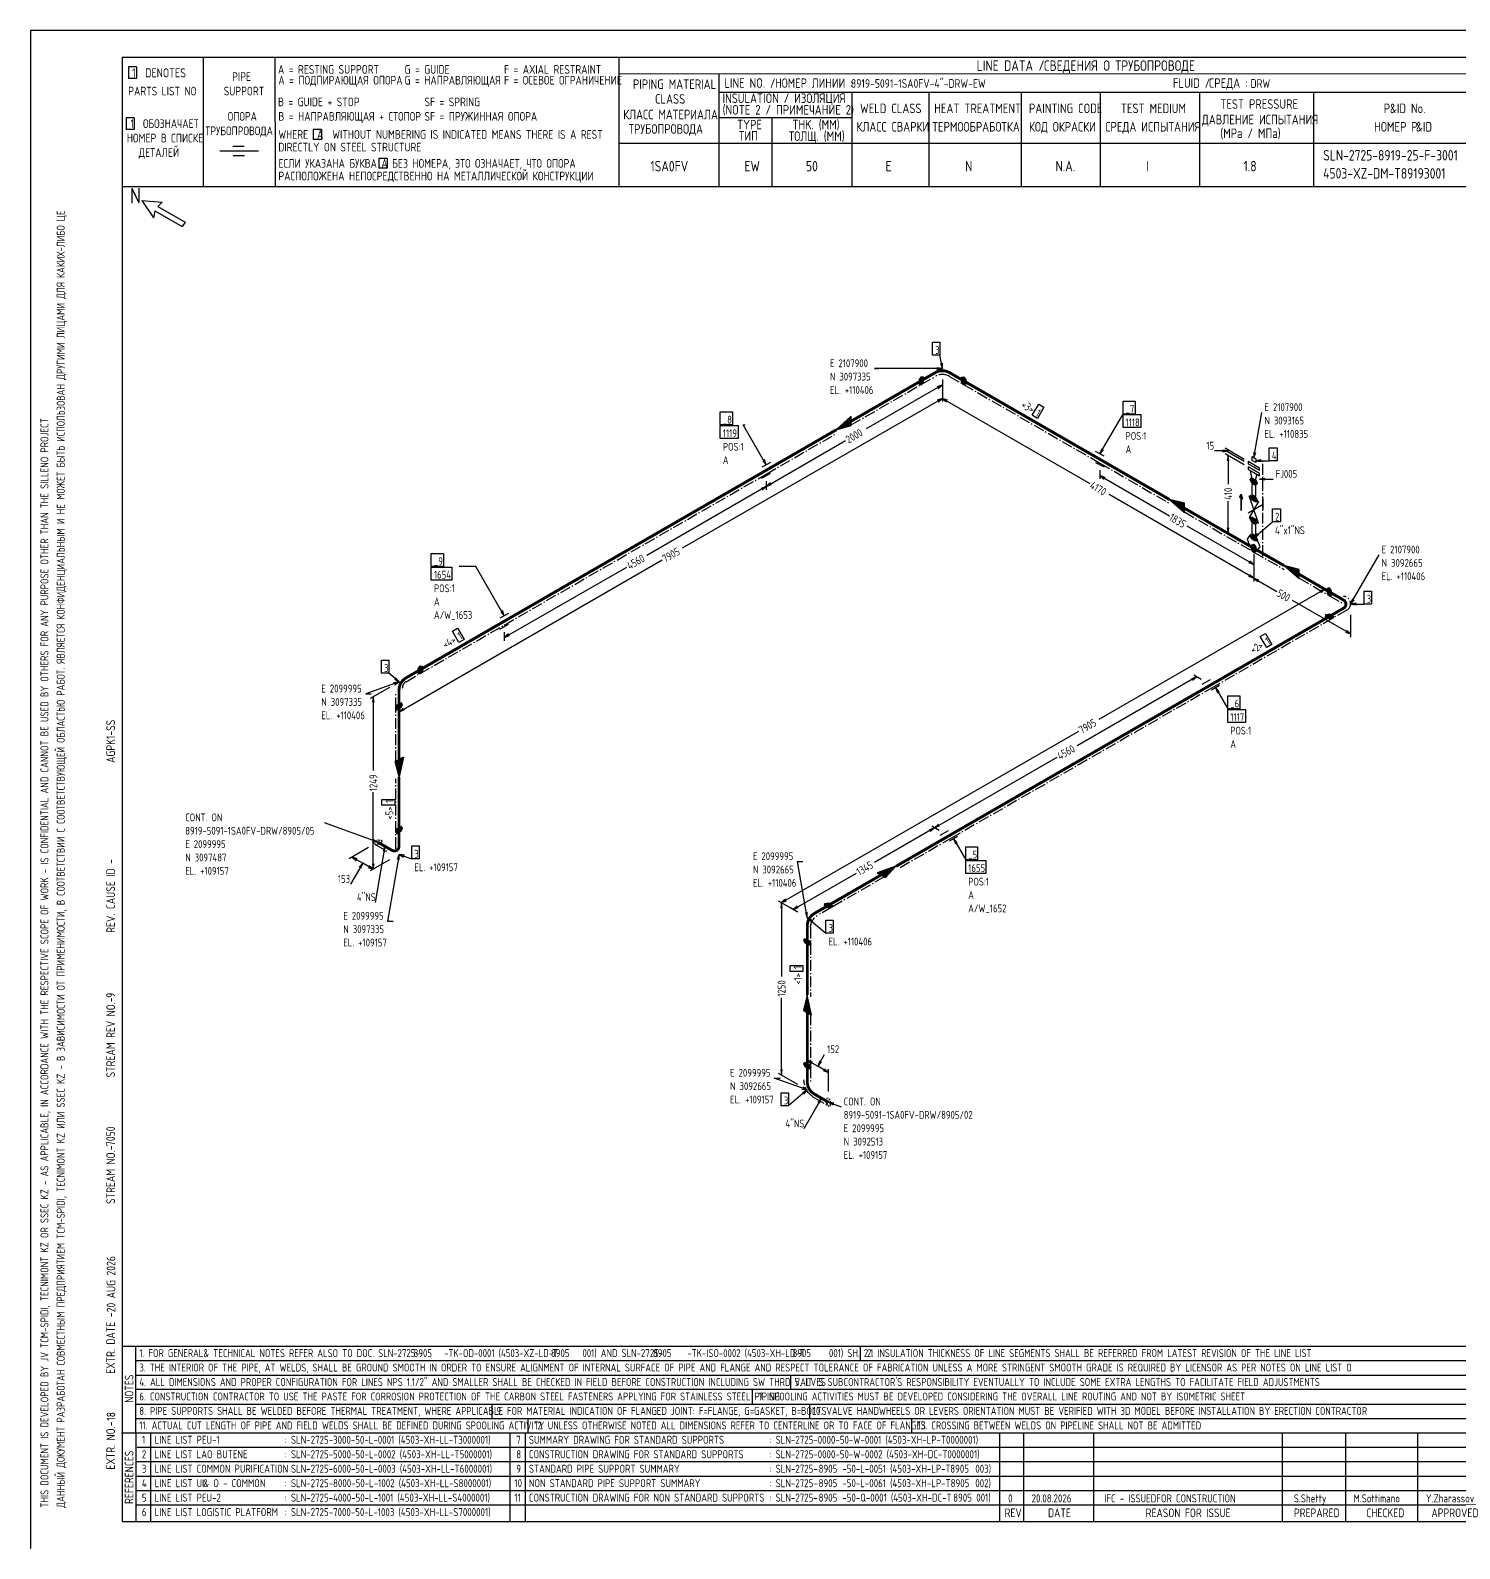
# Model space of a CAD drawing. Extents: x -1005 to 594, y -998 to 420.
# Drawn here: x 0 to 395.2, y 0 to 420 of the extents above; entities that cross this region are included whole.
import ezdxf

# ---------------------------------------------------------------- set-up
doc = ezdxf.new("R2010")
doc.units = 0
doc.linetypes.add('GT100', pattern=[0.8, 0.533333, -0.266667])
doc.linetypes.add('GT111', pattern=[4.5, 3, -0.6, 0.3, -0.6])
doc.styles.add('TTFN17', font='GOST type A')

msp = doc.modelspace()

# ---------------------------------------------------------------- linework, layer by layer
at = {"layer": 'GT_1', "flags": 128}
for points in [[(0, 420), (0, 0)], [(594, 420), (0, 420)], [(589.1, 412.5), (25.4, 412.5)], [(25.4, 412.5), (25.4, 7.5)], [(47.8, 412.5), (47.8, 376.7)], [(67.6, 412.5), (67.7, 376.7)], [(162.7, 412.5), (162.7, 376.7)], [(29.3, 409.9), (27.1, 409.9)], [(27.1, 409.9), (27.1, 406.7)], [(29.3, 409.9), (29.3, 406.7)], [(589.1, 408), (162.7, 407.9)], [(190.3, 407.8), (190.3, 376.7)], [(29.3, 406.7), (27.1, 406.7)], [(190.3, 402.9), (402.7, 402.9)], [(227.1, 402.9), (227.1, 376.7)], [(248.4, 402.9), (248.4, 376.8)], [(273.9, 402.9), (273.9, 376.7)], [(295.8, 402.9), (295.8, 376.7)], [(323.2, 402.9), (323.2, 376.7)], [(354.8, 402.9), (354.8, 376.8)], [(28.7, 395.8), (26.5, 395.8)], [(26.5, 395.8), (26.5, 392.6)], [(28.7, 395.8), (28.7, 392.6)], [(227.1, 395.8), (190.3, 395.8)], [(205, 395.8), (205, 376.7)], [(28.7, 392.6), (26.5, 392.6)], [(80.5, 392.6), (78.2, 392.6)], [(78.2, 392.6), (78.2, 389.8)], [(80.5, 392.6), (80.5, 389.8)], [(63.1, 386.6), (52.4, 386.6)], [(59.1, 387.9), (56, 387.9)], [(80.5, 389.8), (78.2, 389.8)], [(230.2, 388.7), (162.7, 388.7)], [(402.7, 388.7), (226.9, 388.7)], [(59.2, 385.3), (56.1, 385.3)], [(98.6, 384.6), (96.3, 384.6)], [(96.3, 384.6), (96.3, 381.9)], [(98.6, 384.6), (98.6, 381.9)], [(98.6, 381.9), (96.3, 381.9)], [(402.7, 376.7), (25.4, 376.7)], [(30.8, 372.9), (34, 368.1)], [(30.8, 372.9), (36.4, 372.5)], [(34.4, 370.1), (34, 368.1)], [(34.4, 370.1), (42, 365.7)], [(36.4, 372.5), (35.2, 371.3)], [(35.2, 371.3), (42.8, 366.9)], [(42.8, 366.9), (42, 365.7)], [(249.45, 333.725), (251.475, 333.725), (251.475, 330.125), (249.45, 330.125), (249.45, 333.725)], [(252.15, 326.45), (251.475, 330.125)], [(251.625, 327.875), (252.15, 326.45), (252.15, 327.95)], [(252.15, 326.45), (233.4, 326.45), (234.525, 326.45)], [(245.7, 322.1), (246.3, 321.95), (246.9, 322.775), (246.9, 324.05), (246.3, 324.2), (245.7, 323.375), (245.7, 322.1)], [(245.864, 323.6), (246.9, 323.6)], [(246.009, 323.8), (246.9, 323.8)], [(246.155, 324), (246.9, 324)], [(250.65, 326.225), (252.15, 326.45), (250.65, 326.675)], [(252.15, 323.45), (252.15, 317.3)], [(252.15, 323.45), (252.15, 321.05)], [(252.15, 323.45), (252.15, 317.3)], [(257.4, 324.05), (258, 324.2), (258.6, 323.375), (258.6, 322.1), (258, 321.95), (257.4, 322.775), (257.4, 324.05)], [(257.4, 324), (258.145, 324)], [(257.4, 323.8), (258.291, 323.8)], [(257.4, 323.6), (258.436, 323.6)], [(252.15, 321.95), (231.075, 309.8)], [(245.7, 323.2), (246.9, 323.2)], [(245.7, 323), (246.9, 323)], [(245.7, 322.8), (246.9, 322.8)], [(245.7, 322.6), (246.773, 322.6)], [(245.7, 322.4), (246.627, 322.4)], [(245.7, 322.2), (246.482, 322.2)], [(245.718, 323.4), (246.9, 323.4)], [(251.025, 320.975), (252.15, 321.95), (250.725, 321.425)], [(257.4, 323.4), (258.582, 323.4)], [(257.4, 323.2), (258.6, 323.2)], [(257.4, 323), (258.6, 323)], [(257.4, 322.8), (258.6, 322.8)], [(257.527, 322.6), (258.6, 322.6)], [(257.673, 322.4), (258.6, 322.4)], [(257.818, 322.2), (258.6, 322.2)], [(252.15, 318.2), (180.225, 276.725)], [(251.025, 317.225), (252.15, 318.2), (250.725, 317.675)], [(253.575, 317.675), (252.15, 318.2), (253.275, 317.225)], [(252.15, 318.2), (292.95, 294.65)], [(278.775, 316.625), (280.2, 315.725), (278.475, 312.65), (276.975, 313.55), (278.775, 316.625)], [(302.1, 317.45), (305.475, 317.45), (305.475, 313.85), (302.1, 313.85), (302.1, 317.45)], [(190.725, 314.45), (194.1, 314.45), (194.1, 310.85), (190.725, 310.85), (190.725, 314.45)], [(203.475, 299.825), (197.1, 310.85), (197.625, 310.85)], [(226.95, 311.9), (226.95, 313.25), (222.825, 309.5), (226.95, 310.7), (226.95, 313.1), (223.2, 309.725), (226.95, 310.775), (226.95, 312.875), (223.65, 309.95), (226.95, 311), (226.95, 312.725), (224.025, 310.25), (226.95, 311.15), (226.95, 312.575), (224.4, 310.4), (226.95, 311.3), (226.95, 312.425), (224.85, 310.7), (226.95, 311.45), (226.95, 312.2), (225.15, 310.85), (226.95, 311.675), (226.95, 312.05), (225.6, 311.15), (226.95, 311.825), (226.95, 311.9), (222.825, 309.5)], [(295.725, 302.825), (302.1, 313.85)], [(302.1, 313.7), (307.05, 313.7), (307.05, 310.1), (302.1, 310.1), (302.1, 313.7)], [(338.25, 301.775), (340.5, 314.3)], [(190.725, 310.7), (195.675, 310.7), (195.675, 307.1), (190.725, 307.1), (190.725, 310.7)], [(203.475, 293.825), (225.375, 306.5)], [(296.85, 302.225), (294.525, 303.5)], [(296.25, 304.25), (295.725, 302.825), (296.7, 303.95)], [(331.125, 303.65), (327.375, 303.65)], [(329.625, 303.425), (331.125, 303.65), (329.625, 303.875)], [(335.625, 301.325), (330.3, 304.4)], [(335.625, 300.725), (330.3, 303.8)], [(335.625, 299.825), (330.3, 302.9)], [(331.35, 300.95), (331.125, 302.45), (330.9, 300.95)], [(331.125, 302.45), (331.125, 294.5)], [(338.25, 303.275), (338.25, 301.775), (338.775, 303.2)], [(342.525, 304.55), (344.7, 304.55), (344.7, 300.95), (342.525, 300.95), (342.525, 304.55)], [(204.6, 300.5), (202.275, 299.15)], [(202.5, 300.95), (203.475, 299.825), (202.95, 301.25)], [(294.525, 300.5), (296.85, 299.225)], [(295.725, 298.325), (295.725, 295.925)], [(338.25, 299.225), (339.825, 298.325), (339.825, 298.925), (336.675, 300.725), (336.675, 300.125), (338.25, 299.225)], [(338.25, 297.65), (339.825, 296.75), (339.825, 297.425), (336.675, 299.225), (336.675, 298.55), (338.25, 297.65)], [(339.075, 297.2), (338.55, 295.1), (337.875, 295.475), (337.35, 298.25)], [(338.775, 300.425), (337.8, 301.025), (337.8, 302.075), (338.775, 301.475), (338.775, 300.425)], [(340.275, 301.175), (338.775, 300.95), (340.275, 300.725)], [(338.775, 300.95), (342.525, 300.95)], [(202.275, 296.15), (204.6, 297.5)], [(203.475, 295.325), (203.475, 292.925)], [(203.475, 295.325), (203.475, 292.925)], [(204.6, 294.8), (203.475, 293.825), (204.9, 294.35)], [(297.15, 296.3), (295.725, 296.825), (296.85, 295.85)], [(295.725, 296.825), (314.925, 285.725)], [(338.85, 295.55), (339.225, 294.725), (338.85, 294.275), (337.65, 294.95), (337.275, 295.775), (337.65, 296.225), (338.85, 295.55)], [(337.296, 295.8), (338.406, 295.8)], [(337.355, 295.6), (338.761, 295.6)], [(337.445, 295.4), (338.918, 295.4)], [(337.462, 296), (338.05, 296)], [(337.536, 295.2), (339.009, 295.2)], [(337.627, 295), (339.1, 295)], [(338.25, 291.35), (338.775, 291.05), (338.775, 294.05), (337.725, 294.65), (337.725, 291.65), (338.25, 291.35)], [(337.917, 294.8), (339.191, 294.8)], [(338.272, 294.6), (339.121, 294.6)], [(341.325, 296.075), (339.825, 295.85), (341.325, 295.625)], [(339.825, 295.85), (343.575, 295.85)], [(203.475, 293.825), (170.475, 274.775)], [(202.35, 292.85), (203.475, 293.825), (202.05, 293.3)], [(338.25, 268.475), (298.275, 291.575)], [(319.05, 287.825), (319.05, 289.175), (314.925, 290.225), (319.05, 286.625), (319.05, 289.025), (315.3, 290), (319.05, 286.7), (319.05, 288.8), (315.75, 289.775), (319.05, 286.925), (319.05, 288.65), (316.125, 289.475), (319.05, 287.075), (319.05, 288.5), (316.5, 289.325), (319.05, 287.225), (319.05, 288.35), (316.95, 289.025), (319.05, 287.375), (319.05, 288.125), (317.25, 288.875), (319.05, 287.6), (319.05, 287.975), (317.7, 288.575), (319.05, 287.75), (319.05, 287.825), (314.925, 290.225)], [(334.725, 287.15), (334.725, 291.725), (335.175, 290.3), (334.275, 290.825), (334.725, 291.725), (334.725, 287.15)], [(338.25, 284.45), (339.525, 283.7), (336.975, 291.2), (339.525, 289.7), (336.975, 285.2), (338.25, 284.45)], [(338.85, 290.75), (339.225, 289.925), (338.85, 289.475), (337.65, 290.15), (337.275, 290.975), (337.65, 291.425), (338.85, 290.75)], [(337.296, 291), (338.406, 291)], [(337.355, 290.8), (338.761, 290.8)], [(337.445, 290.6), (338.918, 290.6)], [(337.462, 291.2), (338.05, 291.2)], [(337.536, 290.4), (339.009, 290.4)], [(337.627, 290.2), (339.1, 290.2)], [(337.917, 290), (339.191, 290)], [(338.272, 289.8), (339.121, 289.8)], [(340.875, 287.375), (340.875, 290.375)], [(331.125, 280.85), (331.125, 289.775)], [(336.675, 286.55), (340.875, 288.95)], [(343.425, 287.6), (345.6, 287.6), (345.6, 284), (343.425, 284), (343.425, 287.6)], [(338.25, 272.225), (319.875, 282.8)], [(330.9, 282.35), (331.125, 280.85), (331.35, 282.35)], [(338.85, 284.75), (339.225, 283.925), (338.85, 283.475), (337.65, 284.15), (337.275, 284.975), (337.65, 285.425), (338.85, 284.75)], [(337.296, 285), (338.406, 285)], [(337.355, 284.8), (338.761, 284.8)], [(337.445, 284.6), (338.918, 284.6)], [(337.462, 285.2), (338.05, 285.2)], [(337.536, 284.4), (339.009, 284.4)], [(337.627, 284.2), (339.1, 284.2)], [(338.25, 280.55), (338.775, 280.25), (338.775, 283.25), (337.725, 283.85), (337.725, 280.85), (338.25, 280.55)], [(337.917, 284), (339.191, 284)], [(338.25, 279.65), (343.425, 284)], [(338.272, 283.8), (339.121, 283.8)], [(335.625, 278.225), (330.3, 281.3)], [(338.25, 276.725), (339.225, 276.125), (340.05, 277.175), (339.225, 279.125), (337.125, 280.325), (336.45, 279.275), (337.125, 277.325), (338.25, 276.725)], [(338.85, 279.95), (339.225, 279.125), (338.85, 278.675), (337.65, 279.35), (337.275, 280.175), (337.65, 280.625), (338.85, 279.95)], [(337.296, 280.2), (338.406, 280.2)], [(337.355, 280), (338.761, 280)], [(337.445, 279.8), (338.918, 279.8)], [(337.462, 280.4), (338.05, 280.4)], [(337.536, 279.6), (339.009, 279.6)], [(337.627, 279.4), (339.1, 279.4)], [(337.65, 277.7), (338.25, 277.85), (338.85, 277.025), (338.85, 275.75), (338.25, 275.6), (337.65, 276.425), (337.65, 277.7)], [(337.65, 277.6), (338.432, 277.6)], [(337.65, 277.4), (338.577, 277.4)], [(337.65, 277.2), (338.723, 277.2)], [(337.917, 279.2), (339.191, 279.2)], [(339.225, 280.775), (338.25, 279.65), (339.525, 280.4)], [(338.272, 279), (339.121, 279)], [(101.925, 231.5), (174.675, 273.5)], [(110.85, 275.3), (114.225, 275.3), (114.225, 271.7), (110.85, 271.7), (110.85, 275.3)], [(336.825, 272.75), (338.25, 272.225), (337.125, 273.2)], [(337.65, 277), (338.85, 277)], [(337.65, 276.8), (338.85, 276.8)], [(337.65, 276.6), (338.85, 276.6)], [(337.668, 276.4), (338.85, 276.4)], [(337.814, 276.2), (338.85, 276.2)], [(337.959, 276), (338.85, 276)], [(338.105, 275.8), (338.85, 275.8)], [(338.25, 275.225), (338.25, 271.325)], [(338.25, 275.225), (338.25, 267.575)], [(338.25, 273.725), (338.25, 267.575)], [(365.025, 261.275), (372.9, 274.925)], [(110.85, 271.55), (116.55, 271.55), (116.55, 267.95), (110.85, 267.95), (110.85, 271.55)], [(131.025, 258.05), (123.15, 271.7), (118.575, 271.7)], [(131.025, 252.05), (164.925, 271.55)], [(336.825, 269), (338.25, 268.475), (337.125, 269.45)], [(350.775, 269.525), (350.775, 270.875), (346.65, 271.925), (350.775, 268.325), (350.775, 270.725), (347.025, 271.7), (350.775, 268.4), (350.775, 270.5), (347.475, 271.475), (350.775, 268.625), (350.775, 270.35), (347.85, 271.175), (350.775, 268.775), (350.775, 270.2), (348.225, 271.025), (350.775, 268.925), (350.775, 270.05), (348.675, 270.725), (350.775, 269.075), (350.775, 269.825), (348.975, 270.575), (350.775, 269.3), (350.775, 269.675), (349.425, 270.275), (350.775, 269.45), (350.775, 269.525), (346.65, 271.925)], [(357.9, 265.4), (295.425, 229.325)], [(339.675, 267.95), (338.25, 268.475), (339.375, 267.5)], [(338.25, 268.475), (344.625, 264.8)], [(356.775, 264.425), (357.9, 265.4), (356.475, 264.875)], [(362.4, 262.775), (357.075, 265.85)], [(358.575, 264.35), (359.175, 263.525), (359.775, 263.675), (359.775, 264.95), (359.175, 265.775), (358.575, 265.625), (358.575, 264.35)], [(358.575, 265.6), (359.302, 265.6)], [(358.575, 265.4), (359.448, 265.4)], [(358.575, 265.2), (359.593, 265.2)], [(358.575, 265), (359.739, 265)], [(358.575, 264.8), (359.775, 264.8)], [(358.575, 264.6), (359.775, 264.6)], [(368.775, 264.875), (370.8, 264.875), (370.8, 261.275), (368.775, 261.275), (368.775, 264.875)], [(365.025, 253.025), (348.975, 262.325)], [(358.575, 264.4), (359.775, 264.4)], [(358.684, 264.2), (359.775, 264.2)], [(358.83, 264), (359.775, 264)], [(358.975, 263.8), (359.775, 263.8)], [(365.55, 262.7), (365.025, 261.275), (366, 262.4)], [(366.525, 261.5), (365.025, 261.275), (366.525, 261.05)], [(365.025, 261.275), (368.775, 261.275)], [(132.15, 258.725), (129.825, 257.375)], [(130.05, 259.175), (131.025, 258.05), (130.5, 259.475)], [(360.3, 257.9), (360.15, 257.375), (359.175, 257.225), (358.05, 257.9), (358.2, 258.425), (359.175, 258.575), (360.3, 257.9)], [(358.079, 258), (360.133, 258)], [(358.136, 258.2), (359.8, 258.2)], [(358.193, 258.4), (359.467, 258.4)], [(358.217, 257.8), (360.271, 257.8)], [(358.55, 257.6), (360.214, 257.6)], [(358.883, 257.4), (360.157, 257.4)], [(365.025, 258.275), (365.025, 252.125)], [(116.7, 253.775), (118.125, 254.6), (119.925, 251.525), (118.5, 250.7), (116.7, 253.775)], [(129.825, 254.375), (132.15, 255.725)], [(131.025, 253.55), (131.025, 251.15)], [(132.15, 253.025), (131.025, 252.05), (132.45, 252.575)], [(340.05, 252.35), (341.475, 253.175), (343.275, 250.1), (341.85, 249.275), (340.05, 252.35)], [(363.6, 253.55), (365.025, 253.025), (363.9, 254)], [(97.05, 245.75), (99.075, 245.75), (99.075, 242.15), (97.05, 242.15), (97.05, 245.75)], [(107.175, 243.425), (107.775, 244.25), (108.375, 244.1), (108.375, 242.825), (107.775, 242), (107.175, 242.15), (107.175, 243.425)], [(107.448, 243.8), (108.375, 243.8)], [(107.593, 244), (108.375, 244)], [(101.925, 239.75), (92.775, 236.45), (94.2, 236.45)], [(101.925, 239.75), (99.075, 242.15)], [(100.65, 239), (101.925, 239.75), (100.425, 239.525)], [(100.65, 240.5), (101.925, 239.75), (100.95, 240.875)], [(107.175, 243.4), (108.375, 243.4)], [(107.175, 243.2), (108.375, 243.2)], [(107.175, 243), (108.375, 243)], [(107.175, 242.8), (108.357, 242.8)], [(107.175, 242.6), (108.211, 242.6)], [(107.175, 242.4), (108.066, 242.4)], [(107.175, 242.2), (107.92, 242.2)], [(107.302, 243.6), (108.375, 243.6)], [(322.425, 241.175), (289.425, 222.125)], [(321.3, 240.2), (322.425, 241.175), (321, 240.65)], [(323.7, 240.425), (321.675, 241.625)], [(326.175, 240.35), (323.925, 239.075)], [(99.3, 238.25), (93.975, 235.175)], [(95.025, 234.125), (94.8, 235.625), (94.575, 234.125)], [(94.8, 235.625), (94.8, 215.3)], [(101.925, 236.75), (101.925, 230.6)], [(326.55, 237.575), (328.8, 238.85)], [(328.65, 237.05), (327.675, 238.175), (328.2, 236.75)], [(327.675, 238.175), (331.05, 232.325)], [(331.05, 235.925), (334.425, 235.925), (334.425, 232.325), (331.05, 232.325), (331.05, 235.925)], [(102.525, 232.7), (102.9, 233.525), (102.525, 233.975), (101.325, 233.3), (100.95, 232.475), (101.325, 232.025), (102.525, 232.7)], [(101.007, 232.6), (102.347, 232.6)], [(101.013, 232.4), (101.992, 232.4)], [(101.098, 232.8), (102.57, 232.8)], [(101.189, 233), (102.661, 233)], [(101.28, 233.2), (102.752, 233.2)], [(101.503, 233.4), (102.843, 233.4)], [(101.858, 233.6), (102.838, 233.6)], [(103.05, 232.475), (101.925, 231.5), (103.35, 232.025)], [(331.05, 232.175), (336, 232.175), (336, 228.575), (331.05, 228.575), (331.05, 232.175)], [(207.675, 178.7), (289.875, 226.1)], [(101.925, 218.3), (103.125, 218.975), (101.925, 213.5), (100.875, 217.7), (102.975, 218.9), (101.925, 213.95), (100.95, 217.775), (102.825, 218.825), (101.925, 214.475), (101.1, 217.85), (102.675, 218.75), (101.925, 214.925), (101.25, 217.925), (102.525, 218.6), (101.925, 215.375), (101.4, 218), (102.375, 218.525), (101.925, 215.825), (101.55, 218.075), (102.225, 218.45), (101.925, 216.275), (101.7, 218.15), (102.075, 218.375), (101.925, 216.725), (101.85, 218.225), (101.925, 218.3), (101.925, 213.5)], [(249.975, 199.4), (283.875, 218.9)], [(94.8, 187.925), (94.8, 209.225)], [(97.2, 205.625), (97.2, 207.275), (100.725, 207.275), (100.725, 205.625), (97.2, 205.625)], [(96.075, 195.425), (81.3, 200.825)], [(102.525, 198.5), (102.9, 199.325), (102.525, 199.775), (101.325, 199.1), (100.95, 198.275), (101.325, 197.825), (102.525, 198.5)], [(101.007, 198.4), (102.347, 198.4)], [(101.013, 198.2), (101.992, 198.2)], [(101.098, 198.6), (102.57, 198.6)], [(101.189, 198.8), (102.661, 198.8)], [(101.28, 199), (102.752, 199)], [(101.503, 199.2), (102.843, 199.2)], [(101.858, 199.4), (102.838, 199.4)], [(249.975, 199.4), (233.4, 189.8)], [(248.85, 198.425), (249.975, 199.4), (248.55, 198.875)], [(251.25, 198.65), (249.225, 199.85)], [(251.25, 198.65), (249.225, 199.85)], [(251.1, 200.375), (249.975, 199.4), (251.4, 199.925)], [(253.725, 198.575), (251.475, 197.3)], [(93.45, 193.925), (88.125, 190.85)], [(94.575, 195.65), (96.075, 195.425), (94.8, 196.175)], [(98.025, 194.3), (95.325, 178.775)], [(98.025, 192.8), (98.025, 194.3), (97.5, 192.875)], [(105.45, 194.375), (107.475, 194.375), (107.475, 190.775), (105.45, 190.775), (105.45, 194.375)], [(254.1, 195.8), (256.35, 197.075)], [(256.2, 195.275), (255.225, 196.4), (255.75, 194.975)], [(255.225, 196.4), (258.6, 190.55)], [(258.6, 194.15), (261.825, 194.15), (261.825, 190.55), (258.6, 190.55), (258.6, 194.15)], [(91.875, 189.65), (88.5, 183.8)], [(90.375, 190.775), (88.95, 191.3), (90.075, 190.325)], [(88.95, 191.3), (91.875, 189.65)], [(91.35, 188.225), (91.875, 189.65), (90.9, 188.525)], [(94.8, 187.925), (91.875, 189.65)], [(99.3, 190.55), (93.975, 187.475)], [(99.3, 190.55), (93.975, 187.475)], [(94.575, 189.425), (94.8, 187.925), (95.025, 189.425)], [(101.925, 192.05), (98.7, 173.6), (100.35, 173.6)], [(101.925, 190.55), (101.925, 192.05), (101.4, 190.625)], [(103.425, 191.825), (101.925, 192.05), (103.2, 191.3)], [(101.925, 192.05), (105.45, 190.775)], [(214.8, 174.575), (212.1, 190.1), (213.525, 190.1)], [(258.6, 190.4), (264.15, 190.4), (264.15, 186.8), (258.6, 186.8), (258.6, 190.4)], [(93.375, 188.45), (94.8, 187.925), (93.675, 188.9)], [(210.9, 176.825), (228.375, 186.875)], [(235.2, 186.35), (236.4, 185.675), (239.325, 188.75), (234.15, 186.95), (236.25, 185.75), (238.95, 188.525), (234.225, 186.875), (236.1, 185.825), (238.5, 188.3), (234.375, 186.8), (235.95, 185.9), (238.125, 188), (234.525, 186.725), (235.8, 186.05), (237.75, 187.85), (234.675, 186.65), (235.65, 186.125), (237.3, 187.55), (234.825, 186.575), (235.5, 186.2), (237, 187.4), (234.975, 186.5), (235.35, 186.275), (236.55, 187.1), (235.125, 186.425), (235.2, 186.35), (239.325, 188.75)], [(212.175, 176.075), (206.85, 179.15)], [(212.175, 176.075), (206.85, 179.15)], [(207.9, 177.2), (207.675, 178.7), (207.45, 177.2)], [(208.8, 179.675), (207.675, 178.7), (209.1, 179.225)], [(207.675, 178.7), (207.675, 158.3)], [(212.175, 176.075), (210.15, 177.275)], [(212.025, 177.8), (210.9, 176.825), (212.325, 177.35)], [(221.775, 177.95), (221.625, 177.425), (220.65, 177.275), (219.525, 177.95), (219.675, 178.475), (220.65, 178.625), (221.775, 177.95)], [(219.539, 178), (221.692, 178)], [(219.596, 178.2), (221.358, 178.2)], [(219.654, 178.4), (221.025, 178.4)], [(219.775, 177.8), (221.732, 177.8)], [(220.108, 177.6), (221.675, 177.6)], [(220.442, 177.4), (221.462, 177.4)], [(214.275, 176), (214.8, 174.575), (214.8, 176.075)], [(216.075, 173.825), (214.8, 174.575), (215.775, 173.45)], [(214.8, 174.575), (219.975, 170.225)], [(219.975, 173.825), (222, 173.825), (222, 170.225), (219.975, 170.225), (219.975, 173.825)], [(215.4, 168.125), (215.775, 167.3), (215.4, 166.85), (214.2, 167.525), (213.825, 168.35), (214.2, 168.8), (215.4, 168.125)], [(213.867, 168.4), (214.911, 168.4)], [(213.893, 168.2), (215.267, 168.2)], [(213.984, 168), (215.457, 168)], [(214.033, 168.6), (214.556, 168.6)], [(214.075, 167.8), (215.548, 167.8)], [(214.166, 167.6), (215.639, 167.6)], [(214.422, 167.4), (215.73, 167.4)], [(214.778, 167.2), (215.692, 167.2)], [(210.075, 159.65), (210.075, 161.3), (213.6, 161.3), (213.6, 159.65), (210.075, 159.65)], [(207.675, 131), (207.675, 152.375)], [(214.8, 148.325), (216, 147.65), (214.8, 153.125), (213.75, 148.925), (215.85, 147.725), (214.8, 152.675), (213.825, 148.85), (215.7, 147.8), (214.8, 152.15), (213.975, 148.775), (215.55, 147.875), (214.8, 151.7), (214.125, 148.7), (215.4, 148.025), (214.8, 151.25), (214.275, 148.625), (215.25, 148.1), (214.8, 150.8), (214.425, 148.55), (215.1, 148.175), (214.8, 150.35), (214.575, 148.475), (214.95, 148.25), (214.8, 149.9), (214.725, 148.4), (214.8, 148.325), (214.8, 153.125)], [(215.4, 133.925), (215.775, 133.1), (215.4, 132.65), (214.2, 133.325), (213.825, 134.15), (214.2, 134.6), (215.4, 133.925)], [(214.033, 134.4), (214.556, 134.4)], [(214.8, 129.875), (214.8, 136.025)], [(216.225, 134.6), (214.8, 135.125), (215.925, 134.15)], [(214.8, 135.125), (217.725, 133.475)], [(217.725, 133.475), (219.6, 136.7)], [(218.25, 134.9), (217.725, 133.475), (218.7, 134.6)], [(212.175, 128.375), (206.85, 131.45)], [(207.45, 132.5), (207.675, 131), (207.9, 132.5)], [(213.867, 134.2), (214.911, 134.2)], [(213.893, 134), (215.267, 134)], [(213.984, 133.8), (215.457, 133.8)], [(214.075, 133.6), (215.548, 133.6)], [(214.166, 133.4), (215.639, 133.4)], [(214.422, 133.2), (215.73, 133.2)], [(214.778, 133), (215.692, 133)], [(220.65, 131.75), (217.725, 133.475)], [(219.225, 132.275), (220.65, 131.75), (219.525, 132.725)], [(220.65, 126.5), (220.65, 132.65)], [(214.8, 126.875), (205.65, 130.175), (207.3, 130.175)], [(207.6, 126.125), (209.625, 126.125), (209.625, 122.525), (207.6, 122.525), (207.6, 126.125)], [(214.8, 126.875), (209.625, 122.525)], [(213.3, 127.1), (214.8, 126.875), (213.525, 127.625)], [(213.825, 125.75), (214.8, 126.875), (213.525, 126.125)], [(218.7, 124.625), (213.825, 116.15)], [(218.175, 123.2), (218.7, 124.625), (217.725, 123.5)], [(222.15, 123.275), (220.65, 123.5), (221.925, 122.75)], [(220.65, 123.5), (224.175, 122.225)], [(25.3, 56), (402.7, 56)], [(29.1, 56), (29.2, 7.5)], [(229.4, 56), (229.4, 52)], [(29.1, 52), (402.7, 52)], [(29.1, 48), (402.7, 48)], [(210.2, 48), (210.2, 44)], [(402.7, 44), (29.1, 44)], [(199.6, 44), (199.6, 40)], [(29.2, 40), (402.7, 40)], [(127.6, 40), (127.6, 36)], [(215.4, 40), (215.4, 36)], [(29.1, 36), (402.7, 36)], [(137.5, 36), (137.5, 32)], [(243.6, 36), (243.6, 32)], [(25.2, 32), (402.7, 32)], [(33.2, 32), (33.2, 7.6)], [(132.6, 32), (132.6, 7.6)], [(136.8, 32), (136.8, 7.6)], [(267.9, 32), (267.9, 7.5)], [(274.6, 32), (274.6, 7.5)], [(293.9, 32), (293.9, 7.5)], [(346.1, 32), (346.1, 7.5)], [(363.6, 32), (363.6, 7.5)], [(383.5, 32), (383.5, 7.5)], [(402.7, 28), (29.5, 28)], [(402.7, 24), (29.1, 24)], [(402.7, 20), (29.1, 20)], [(402.7, 16), (29.1, 16)], [(402.7, 12), (29.2, 12)], [(25.4, 7.5), (589.1, 7.5)], [(0, 0), (0, 0)]]:
    msp.add_lwpolyline(points, dxfattribs=at)
at = {"layer": 'GT_1', "const_width": 0.8, "flags": 128}
for points in [[(246.3, 323.075), (226.95, 311.9)], [(250.2, 325.325), (246.3, 323.075)], [(258, 323.075), (254.1, 325.325)], [(295.725, 301.325), (258, 323.075)], [(222.825, 309.5), (203.475, 298.325)], [(203.475, 298.325), (131.025, 256.55)], [(314.925, 290.225), (295.725, 301.325)], [(338.25, 276.725), (319.05, 287.825)], [(346.65, 271.925), (338.25, 276.725)], [(359.175, 264.65), (350.775, 269.525)], [(363.075, 262.4), (359.175, 264.65)], [(359.175, 257.9), (363.075, 260.15)], [(131.025, 256.55), (107.775, 243.125)], [(326.325, 238.925), (359.175, 257.9)], [(107.775, 243.125), (103.875, 240.875)], [(101.925, 237.5), (101.925, 233)], [(253.875, 197.15), (326.325, 238.925)], [(101.925, 233), (101.925, 218.3)], [(101.925, 213.5), (101.925, 198.8)], [(101.925, 198.8), (101.925, 194.3)], [(239.325, 188.75), (253.875, 197.15)], [(99.975, 193.175), (96.075, 195.425)], [(220.65, 177.95), (235.2, 186.35)], [(216.75, 175.7), (220.65, 177.95)], [(214.8, 167.825), (214.8, 172.325)], [(214.8, 153.125), (214.8, 167.825)], [(214.8, 133.625), (214.8, 148.325)], [(214.8, 129.125), (214.8, 133.625)], [(220.65, 123.5), (216.75, 125.75)]]:
    msp.add_lwpolyline(points, dxfattribs=at)
at = {"layer": 'GT_1', "linetype": 'GT111', "flags": 128}
for points in [[(246.3, 322.025), (250.2, 324.275)], [(254.1, 324.275), (258, 322.025)], [(226.95, 310.85), (246.3, 322.025)], [(258, 322.025), (295.725, 300.275)], [(203.475, 297.275), (222.825, 308.45)], [(295.725, 300.275), (314.925, 289.175)], [(340.725, 274.55), (340.725, 301.1)], [(131.025, 255.5), (203.475, 297.275)], [(319.05, 286.775), (338.25, 275.675)], [(338.25, 275.675), (346.65, 270.875)], [(350.775, 268.475), (359.175, 263.6)], [(359.175, 263.6), (363.075, 261.35)], [(360.075, 257.375), (327.225, 238.4)], [(363.975, 259.625), (360.075, 257.375)], [(107.775, 242.075), (131.025, 255.5)], [(103.875, 239.825), (107.775, 242.075)], [(101.025, 232.475), (101.025, 236.975)], [(327.225, 238.4), (254.775, 196.625)], [(101.025, 217.775), (101.025, 232.475)], [(101.025, 198.275), (101.025, 212.975)], [(101.025, 193.775), (101.025, 198.275)], [(95.175, 194.9), (99.075, 192.65)], [(101.016, 193.775), (100.972, 193.699), (100.884, 193.7)], [(254.775, 196.625), (240.225, 188.225)], [(236.1, 185.825), (221.55, 177.425)], [(221.55, 177.425), (217.65, 175.175)], [(215.7, 171.8), (215.7, 167.3)], [(215.7, 167.3), (215.7, 152.6)], [(215.7, 147.8), (215.7, 133.1)], [(215.7, 133.1), (215.7, 128.6)], [(216.75, 124.7), (220.65, 122.45)]]:
    msp.add_lwpolyline(points, dxfattribs=at)
at = {"layer": 'GT_1', "const_width": 0.8, "flags": 128}
for points in [[(254.1, 325.325, 0.267941), (250.2, 325.325)], [(363.075, 260.15, 0.57736), (363.075, 262.4)], [(103.875, 240.875, 0.267786), (101.925, 237.5)], [(101.925, 194.3, -0.577557), (99.975, 193.175)], [(214.8, 172.325, -0.268116), (216.75, 175.7)], [(216.75, 125.75, -0.267786), (214.8, 129.125)]]:
    msp.add_lwpolyline(points, format="xyb", dxfattribs=at)
at = {"layer": 'GT_1', "linetype": 'GT111', "flags": 128}
for points in [[(254.1, 324.275, 0.267941), (250.2, 324.275)], [(363.984, 259.625, 0.74502), (363.075, 263.45)], [(103.875, 239.825, 0.267635), (102.834, 238.025)], [(215.709, 171.8, -0.268116), (217.659, 175.175)], [(216.75, 124.7, -0.26784), (213.891, 129.65)]]:
    msp.add_lwpolyline(points, format="xyb", dxfattribs=at)
at = {"layer": 'GT_1', "linetype": 'GT100', "flags": 128}
for points in [[(96.075, 196.1), (97.05, 195.95), (97.2, 195.425), (96.075, 194.75), (95.1, 194.9), (94.95, 195.425), (96.075, 196.1)], [(220.05, 123.2), (220.65, 122.375), (221.25, 122.525), (221.25, 123.8), (220.65, 124.625), (220.05, 124.475), (220.05, 123.2)]]:
    msp.add_lwpolyline(points, dxfattribs=at)

# ---------------------------------------------------------------- texts
at = {"layer": 'GT_1', "style": 'TTFN17'}
for s, height, p in [('LINE DATA /', 2.8875, (261.633, 408.8)), ('СВЕДЕНИЯ О ТРУБОПРОВОДЕ', 2.8875, (280.233, 408.8)), (' 1  DENOTES', 2.5025, (26.875, 407)), (' PIPE', 2.4062, (54.561, 406)), ('A = RESTING SUPPORT', 2.40625, (68.461, 408)), ('A = ПОДПИРАЮЩАЯ ОПОРА', 2.40625, (68.561, 405)), ('G = GUIDE', 2.4062, (103.461, 408)), ('G = НАПРАВЛЯЮЩАЯ', 2.40625, (103.461, 405)), ('F = AXIAL RESTRAINT', 2.40625, (130.961, 408)), ('F = ОСЕВОЕ ОГРАНИЧЕНИЕ', 2.40625, (130.961, 405)), ('PARTS LIST NO', 2.40625, (27.061, 402)), ('SUPPORT', 2.4062, (53.461, 402)), ('PIPING MATERIAL', 2.64687, (166.597, 403.8)), ('LINE NO. /', 2.6469, (191.897, 404.1)), ('НОМЕР ЛИНИИ :', 2.59875, (205.89, 404.1)), ('8919-5091-1SA0FV-4"-DRW-EW', 2.40625, (226.861, 404.1)), ('FLUID /', 2.6469, (315.897, 404.1)), ('СРЕДА :', 2.6469, (325.897, 404.1)), ('DRW', 2.4062, (337.361, 404.1)), ('B = GUIDE + STOP', 2.40625, (68.461, 399)), ('SF = SPRING', 2.40625, (108.961, 399)), ('CLASS', 2.6469, (172.697, 399.7)), ('(NOTE 2 / ПРИМЕЧАНИЕ 2)', 2.64687, (191.397, 396.7)), ('INSULATION / ИЗОЛЯЦИЯ', 2.64687, (191.397, 399.9)), ('WELD CLASS', 2.6469, (229.397, 397.1)), ('HEAT TREATMENT', 2.64687, (249.897, 397.1)), ('PAINTING CODE', 2.64687, (276.097, 397.1)), ('TEST MEDIUM', 2.64687, (301.497, 397.1)), ('TEST PRESSURE', 2.64687, (328.997, 398.3)), ('P', 2.647, (374.197, 397.1)), ('&ID No.', 2.6469, (375.908, 397.1)), (' 1  ОБОЗНАЧАЕТ', 2.40625, (26.461, 393)), ('ОПОРА', 2.4062, (54.561, 395)), ('B = НАПРАВЛЯЮЩАЯ + СТОПОР', 2.40625, (68.561, 395)), ('SF = ПРУЖИННАЯ ОПОРА', 2.40625, (108.961, 395)), ('КЛАСС МАТЕРИАЛА', 2.64687, (163.897, 395.4)), ('TYPE', 2.6469, (195.397, 392.6)), ('THK. (MM)', 2.6469, (210.697, 392.6)), ('ДАВЛЕНИЕ ИСПЫТАНИЯ', 2.64687, (323.897, 394)), ('НОМЕР В СПИСКЕ', 2.40625, (26.661, 389)), ('ТРУБОПРОВОДА', 2.40625, (48.361, 391)), ('WHERE  A  WITHOUT NUMBERING IS INDICATED MEANS THERE IS A REST', 2.40625, (68.561, 390)), ('ТРУБОПРОВОДА', 2.64687, (165.397, 391.4)), ('ТИП', 2.6469, (195.897, 389.5)), ('ТОЛЩ. (ММ)', 2.6469, (209.697, 389.4)), ('КЛАСС СВАРКИ', 2.64687, (228.397, 392)), ('ТЕРМООБРАБОТКА', 2.64687, (249.397, 392)), ('КОД ОКРАСКИ', 2.64687, (276.097, 392)), ('СРЕДА ИСПЫТАНИЯ', 2.64687, (297.197, 392)), ('(MPa / МПа)', 2.64687, (328.997, 390.2)), ('НОМЕР P', 2.6469, (371.497, 392)), ('&ID', 2.6469, (383.097, 392)), ('ДЕТАЛЕЙ', 2.4062, (29.961, 385)), ('DIRECTLY ON STEEL STRUCTURE', 2.40625, (68.561, 386.5)), ('SLN-2725-8919-25-F-3001', 2.8875, (357.433, 384)), ('ЕСЛИ УКАЗАНА БУКВА A БЕЗ НОМЕРА, ЭТО ОЗНАЧАЕТ, ЧТО ОПОРА', 2.40625, (68.561, 382)), ('1SA0FV', 2.8875, (171.433, 381)), ('EW', 2.8875, (197.433, 381)), ('50', 2.8875, (214.433, 381)), ('E', 2.888, (236.433, 381)), ('N', 2.888, (258.433, 381)), ('N.A.', 2.8875, (283.433, 381)), ('I', 2.888, (308.433, 381)), ('1.8', 2.8875, (335.433, 381)), ('РАСПОЛОЖЕНА НЕПОСРЕДСТВЕННО НА МЕТАЛЛИЧЕСКОЙ КОНСТРУКЦИИ', 2.40625, (68.561, 378.5)), ('4503-XZ-DM-T89193001', 2.8875, (357.433, 379)), ('N', 4.331, (27.55, 372.1)), ('3', 2.166, (250.18, 330.5)), ('E 2107900', 2.1656, (221.059, 326.825)), ('N 3097335', 2.1656, (221.059, 323.128)), ('EL. +110406', 2.16562, (221.059, 319.43)), ('_7', 2.1656, (302.8, 314.225)), ('E 2107900', 2.1656, (341.2, 314.675)), ('_8', 2.1656, (191.458, 311.225)), ('1118', 2.1656, (302.8, 310.475)), ('N 3093165', 2.1656, (341.2, 310.978)), ('1119', 2.1656, (191.458, 307.475)), ('POS:1', 2.1656, (302.8, 306.725)), ('EL. +110835', 2.16562, (341.2, 307.28)), ('POS:1', 2.1656, (191.458, 303.725)), ('A', 2.166, (302.8, 303.028)), ('15', 2.1656, (325.146, 304.025)), ('4', 2.166, (343.225, 301.325)), ('A', 2.166, (191.458, 300.028)), ('FJ005', 2.1656, (344.275, 296.225)), ('2', 2.166, (344.125, 284.375)), ('4"x1"NS', 2.1656, (344.125, 280.625)), ('E 2107900', 2.1656, (373.6, 275.3)), ('_9', 2.1656, (111.583, 272.075)), ('N 3092665', 2.1656, (373.6, 271.603)), ('1654', 2.1656, (111.583, 268.325)), ('EL. +110406', 2.16562, (373.6, 267.905)), ('POS:1', 2.1656, (111.583, 264.575)), ('A', 2.166, (111.583, 260.878)), ('3', 2.166, (369.475, 261.65)), ('A/W_1653', 2.1656, (111.583, 257.18)), ('3', 2.166, (97.78, 242.525)), ('E 2099995', 2.1656, (80.434, 236.825)), ('N 3097335', 2.1656, (80.434, 233.128)), ('EL. +110406', 2.16562, (80.434, 229.43)), ('1117', 2.1656, (331.75, 228.95)), ('_6', 2.1656, (331.75, 232.7)), ('POS:1', 2.1656, (331.75, 225.2)), ('A', 2.166, (331.75, 221.503)), ('CONT. ON', 2.1656, (42.814, 201.2)), ('8919-5091-1SA0FV-DRW/8905/05', 2.16562, (42.814, 197.503)), ('E 2099995', 2.1656, (42.814, 193.805)), ('3', 2.166, (106.15, 191.15)), ('N 3097487', 2.1656, (42.814, 190.108)), ('EL. +109157', 2.16562, (106.15, 187.4)), ('E 2099995', 2.1656, (199.759, 190.475)), ('1655', 2.1656, (259.3, 187.175)), ('_5', 2.1656, (259.3, 190.925)), ('EL. +109157', 2.16562, (42.814, 186.41)), ('153', 2.1656, (85.025, 184.175)), ('N 3092665', 2.1656, (199.759, 186.778)), ('EL. +110406', 2.16562, (199.759, 183.08)), ('POS:1', 2.1656, (259.3, 183.425)), ('4"NS', 2.1656, (90.297, 179.15)), ('A', 2.166, (259.3, 179.728)), ('A/W_1652', 2.1656, (259.3, 176.03)), ('E 2099995', 2.1656, (86.513, 173.975)), ('N 3097335', 2.1656, (86.513, 170.278)), ('3', 2.166, (220.675, 170.6)), ('EL. +109157', 2.16562, (86.513, 166.58)), ('EL. +110406', 2.16562, (220.675, 166.85)), ('152', 2.1656, (220.3, 137.075)), ('E 2099995', 2.1656, (193.463, 130.55)), ('N 3092665', 2.1656, (193.463, 126.853)), ('EL. +109157', 2.16562, (193.463, 123.155)), ('3', 2.166, (208.33, 122.9)), ('CONT. ON', 2.1656, (224.875, 122.6)), ('4"NS', 2.1656, (208.797, 116.525)), ('8919-5091-1SA0FV-DRW/8905/02', 2.16562, (224.875, 118.903)), ('E 2099995', 2.1656, (224.875, 115.205)), ('N 3092513', 2.1656, (224.875, 111.508)), ('EL. +109157', 2.16562, (224.875, 107.81)), ('1. FOR GENERAL', 2.18487, (30.128, 53)), ('& TECHNICAL NOTES REFER ALSO TO DOC. SLN-2725-      -TK-OD-0001 (4503-XZ-LD-T      001) AND SLN-2725-      -TK-ISO-0002 (4503-XH-LD-T      001) SH. 2.1', 2.18487, (47.868, 53)), ('8905', 2.1849, (105.928, 53)), ('8905', 2.1849, (143.928, 53)), ('8905', 2.1849, (172.128, 53)), ('8905', 2.1849, (210.728, 53)), ('2. INSULATION THICKNESS OF LINE SEGMENTS SHALL BE REFERRED FROM LATEST REVISION OF THE LINE LIST', 2.18487, (231.328, 53)), ('3. THE INTERIOR OF THE PIPE, AT WELDS, SHALL BE GROUND SMOOTH IN ORDER TO ENSURE ALIGNMENT OF INTERNAL SURFACE OF PIPE AND FLANGE AND RESPECT TOLERANCE OF FABRICATION UNLESS A MORE STRINGENT SMOOTH GRADE IS REQUIRED BY LICENSOR AS PER NOTES ON LINE LIST O', 2.18487, (30.128, 49)), ('4. ALL DIMENSIONS AND PROPER CONFIGURATION FOR LINES NPS 1.1/2" AND SMALLER SHALL BE CHECKED IN FIELD BEFORE CONSTRUCTION INCLUDING SW THRD VALVES', 2.18487, (30.128, 45)), ("5. IT IS SUBCONTRACTOR'S RESPONSIBILITY EVENTUALLY TO INCLUDE SOME EXTRA LENGTHS TO FACILITATE FIELD ADJUSTMENTS", 2.18487, (211.328, 45)), ('6. CONSTRUCTION CONTRACTOR TO USE THE PASTE FOR CORROSION PROTECTION OF THE CARBON STEEL FASTENERS APPLYING FOR STAINLESS STEEL PIPING', 2.18487, (30.128, 41)), ('7. SPOOLING ACTIVITIES MUST BE DEVELOPED CONSIDERING THE OVERALL LINE ROUTING AND NOT BY ISOMETRIC SHEET', 2.18487, (201.328, 41)), ('8. PIPE SUPPORTS SHALL BE WELDED BEFORE THERMAL TREATMENT, WHERE APPLICABLE', 2.18487, (30.128, 37)), ('9. FOR MATERIAL INDICATION OF FLANGED JOINT: F=FLANGE, G=GASKET, B=BOLTS', 2.18487, (128.828, 37)), ('10. VALVE HANDWHEELS OR LEVERS ORIENTATION MUST BE VERIFIED WITH 3D MODEL BEFORE INSTALLATION BY ERECTION CONTRACTOR', 2.18487, (216.328, 37)), ('11. ACTUAL CUT LENGTH OF PIPE AND FIELD WELDS SHALL BE DEFINED DURING SPOOLING ACTIVITY', 2.18487, (30.128, 33)), ('12. UNLESS OTHERWISE NOTED ALL DIMENSIONS REFER TO CENTERLINE OR TO FACE OF FLANGES', 2.18487, (139.328, 33)), ('13. CROSSING BETWEEN WELDS ON PIPELINE SHALL NOT BE ADMITTED', 2.18487, (245.328, 33)), ('1', 2.214, (30.832, 29)), ('LINE LIST PEU-1', 2.21375, (34.332, 29)), (': SLN-2725-3000-50-L-0001 (4503-XH-LL-T3000001)', 2.21375, (70.332, 29)), ('7', 2.214, (134.332, 29)), ('SUMMARY DRAWING FOR STANDARD SUPPORTS', 2.21375, (137.832, 29)), (': SLN-2725-0000-50-W-0001 (4503-XH-LP-T0000001)', 2.21375, (204.332, 29)), ('2', 2.214, (30.832, 25)), ('LINE LIST LAO BUTENE', 2.21375, (34.332, 25)), (': SLN-2725-5000-50-L-0002 (4503-XH-LL-T5000001)', 2.21375, (70.332, 25)), ('8', 2.214, (134.332, 25)), ('CONSTRUCTION DRAWING FOR STANDARD SUPPORTS', 2.21375, (137.832, 25)), (': SLN-2725-0000-50-W-0002 (4503-XH-DC-T0000001)', 2.21375, (204.332, 25)), ('3', 2.214, (30.832, 21)), ('LINE LIST COMMON PURIFICATION', 2.21375, (34.332, 21)), (': SLN-2725-6000-50-L-0003 (4503-XH-LL-T6000001)', 2.21375, (70.332, 21)), ('9', 2.214, (134.332, 21)), ('STANDARD PIPE SUPPORT SUMMARY', 2.21375, (137.832, 21)), (': SLN-2725-      -50-L-0051 (4503-XH-LP-T      003)', 2.21375, (204.332, 21)), ('8905', 2.2138, (217.932, 21)), ('8905', 2.2138, (254.332, 21)), ('4', 2.214, (30.832, 17)), ('LINE LIST UI', 2.21375, (34.332, 17)), ('& O - COMMON', 2.21375, (47.849, 17)), (': SLN-2725-8000-50-L-1002 (4503-XH-LL-S8000001)', 2.21375, (70.332, 17)), ('10', 2.2138, (133.832, 17)), ('NON STANDARD PIPE SUPPORT SUMMARY', 2.21375, (137.832, 17)), (': SLN-2725-      -50-L-0061 (4503-XH-LP-T      002)', 2.21375, (204.332, 17)), ('8905', 2.2138, (217.932, 17)), ('8905', 2.2138, (254.432, 17)), ('5', 2.214, (30.832, 13)), ('LINE LIST PEU-2', 2.21375, (34.332, 13)), (': SLN-2725-4000-50-L-1001 (4503-XH-LL-S4000001)', 2.21375, (70.332, 13)), ('11', 2.2138, (133.832, 13)), ('CONSTRUCTION DRAWING FOR NON STANDARD SUPPORTS', 2.21375, (137.832, 13)), (': SLN-2725-      -50-Q-0001 (4503-XH-DC-T      001)', 2.21375, (204.332, 13)), ('8905', 2.2138, (217.932, 13)), ('8905', 2.2138, (255.132, 13)), ('0', 2.214, (270.332, 12.8)), ('20.08.2026', 2.2138, (276.832, 12.8)), ('IFC - ISSUEDFOR CONSTRUCTION', 2.21375, (296.932, 12.8)), ('S.Shetty', 2.2138, (349.332, 12.8)), ('M.Sottimano', 2.21375, (365.832, 12.8)), ('Y.Zharassov', 2.21375, (385.832, 12.8)), ('6', 2.214, (30.832, 9)), ('LINE LIST LOGISTIC PLATFORM', 2.21375, (34.332, 9)), (': SLN-2725-7000-50-L-1003 (4503-XH-LL-S7000001)', 2.21375, (70.332, 9)), ('REV', 2.4062, (269.361, 8.7)), ('DATE', 2.4062, (281.361, 8.7)), ('REASON FOR ISSUE', 2.40625, (308.361, 8.7)), ('PREPARED', 2.4062, (349.361, 8.7)), ('CHECKED', 2.4062, (369.361, 8.7)), ('APPROVED', 2.4062, (387.361, 8.7))]:
    msp.add_text(s, height=height, dxfattribs=at).set_placement(p)
for s, height, rotation, p in [('ДАННЫЙ ДОКУМЕНТ РАЗРАБОТАН СОВМЕСТНЫМ ПРЕДПРИЯТИЕМ TCM-SPIDI, TECNIMONT KZ ИЛИ SSEC KZ - В ЗАВИСИМОСТИ ОТ ПРИМЕНИМОСТИ, В СООТВЕТСТВИИ С СООТВЕТСТВУЮЩЕЙ ОБЛАСТЬЮ РАБОТ. ЯВЛЯЕТСЯ КОНФИДЕНЦИАЛЬНЫМ И НЕ МОЖЕТ БЫТЬ ИСПОЛЬЗОВАН ДРУГИМИ ЛИЦАМИ ДЛЯ КАКИХ-ЛИБО ЦЕ', 2.21375, 90, (9.5, 11.332)), ('<3>', 2.1656, -30, (273.718, 315.812)), ('1', 2.166, -30, (277.762, 313.478)), ('THIS DOCUMENT IS DEVELOPED BY JV TCM-SPIDI, TECNIMONT KZ OR SSEC KZ - AS APPLICABLE, IN ACCORDANCE WITH THE RESPECTIVE SCOPE OF WORK - IS CONFIDENTIAL AND CANNOT BE USED BY OTHERS FOR ANY PURPOSE OTHER THAN THE SILLENO PROJECT', 2.21375, 90, (5, 11.332)), ('2000', 2.1656, 30, (226.231, 305.676)), ('4170', 2.1656, -30, (292.696, 293.484)), ('410', 2.1656, 90, (332.23, 290.108)), ('1835', 2.1656, -30, (314.617, 284.594)), ('4560', 2.1656, 30, (165.736, 270.764)), ('7905', 2.1656, 30, (175.523, 272.677)), ('500', 2.1656, -30, (344.349, 263.659)), ('1', 2.166, 30, (118.896, 251.328)), ('1', 2.166, 30, (342.246, 249.903)), ('<4>', 2.1656, 30, (114.718, 248.916)), ('<2>', 2.1656, 30, (338.068, 247.491)), ('AGPK1-SS', 2.4062, 90, (23.4, 217.361)), ('7905', 2.1656, 30, (290.685, 225.322)), ('4560', 2.1656, 30, (284.689, 218.114)), ('1249', 2.1656, 90, (95.905, 209.533)), ('1', 2.166, 90, (100.35, 206.323)), ('<5>', 2.1656, 90, (100.35, 201.653)), ('REV. CAUSE ID -', 2.40625, 90, (23.4, 170.361)), ('1345', 2.1656, 30, (229.195, 186.095)), ('1', 2.166, 90, (213.225, 160.337)), ('1250', 2.1656, 90, (208.78, 152.685)), ('<1>', 2.1656, 90, (213.225, 155.978)), ('STREAM REV NO.-', 2.40625, 90, (23.4, 130.361)), ('9', 2.406, 90, (23.4, 152.361)), ('7050', 2.4062, 90, (23.4, 111.361)), ('STREAM NO.-', 2.40625, 90, (23.4, 95.361)), ('20 AUG 2026', 2.40625, 90, (23.5, 65.361)), ('EXTR. DATE -', 2.40625, 90, (23.4, 48.361)), ('NOTES', 2.4062, 90, (28.5, 40.361)), ('EXTR. NO.-', 2.4062, 90, (23.4, 21.861)), ('18', 2.4062, 90, (23.5, 35.361)), ('REFERENCES', 2.4062, 90, (28.5, 12.361))]:
    msp.add_text(s, height=height, rotation=rotation, dxfattribs=at).set_placement(p)

doc.saveas('drawing.dxf')
